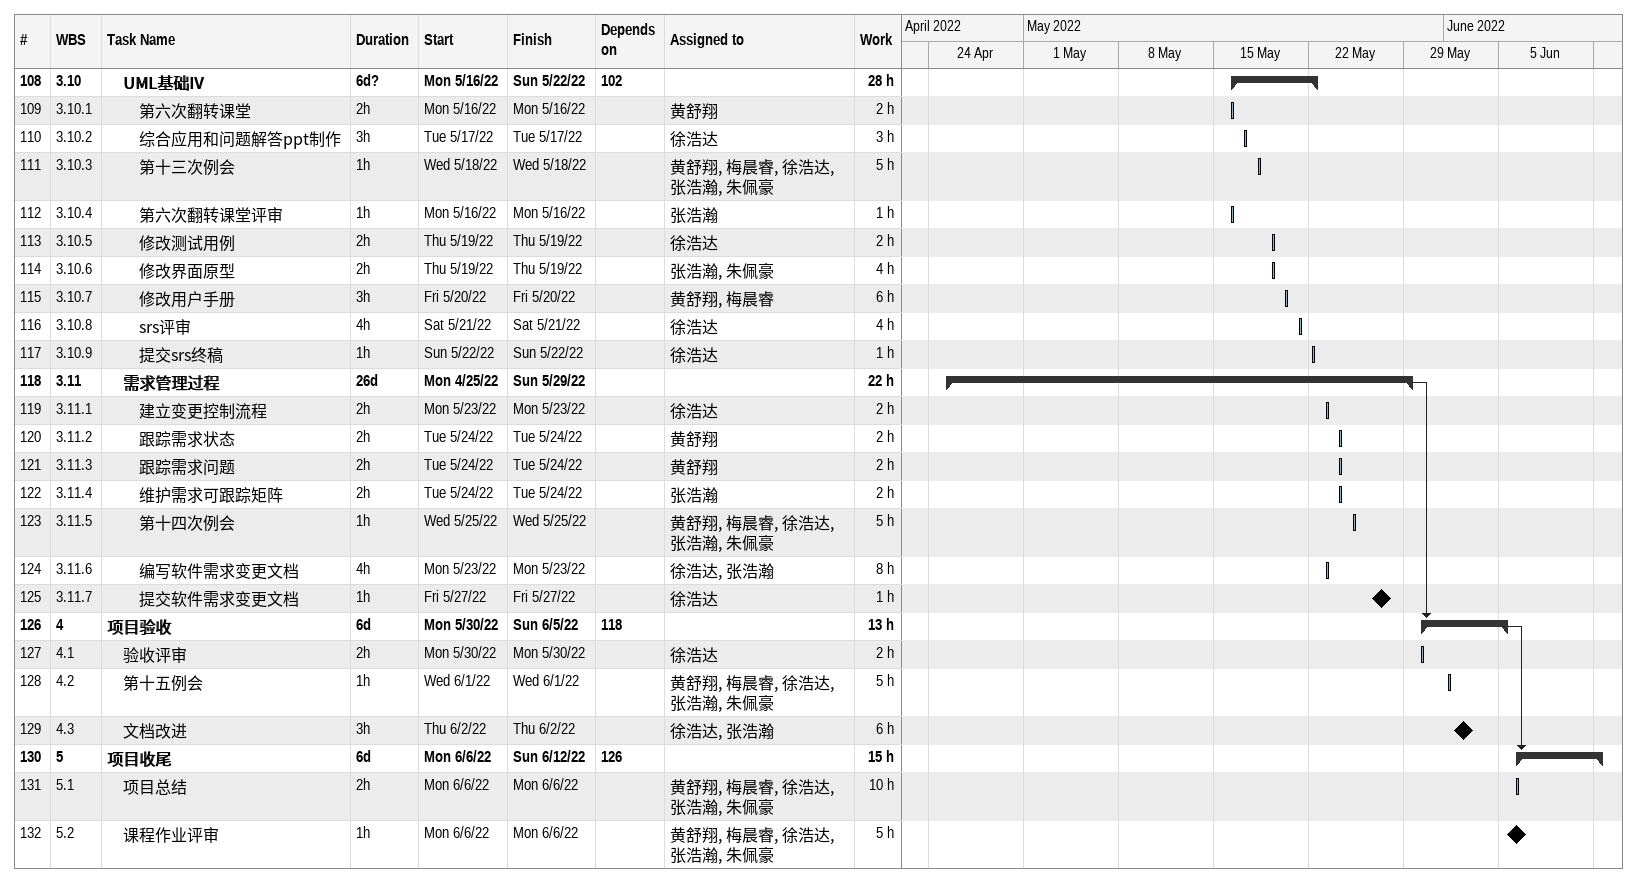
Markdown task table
| ID | WBS | Task | Duration | Start | Finish | Predecessors | Resources | Work (h) |
|---|---|---|---|---|---|---|---|---|
| 108 | 3.10 | **UML基础IV** | 6d? | 2022-05-16 | 2022-05-22 | 102 |  | 28 |
| 109 | 3.10.1 | 第六次翻转课堂 | 2h | 2022-05-16 | 2022-05-16 |  | 黄舒翔 | 2 |
| 110 | 3.10.2 | 综合应用和问题解答ppt制作 | 3h | 2022-05-17 | 2022-05-17 |  | 徐浩达 | 3 |
| 111 | 3.10.3 | 第十三次例会 | 1h | 2022-05-18 | 2022-05-18 |  | 黄舒翔, 梅晨睿, 徐浩达, 张浩瀚, 朱佩豪 | 5 |
| 112 | 3.10.4 | 第六次翻转课堂评审 | 1h | 2022-05-16 | 2022-05-16 |  | 张浩瀚 | 1 |
| 113 | 3.10.5 | 修改测试用例 | 2h | 2022-05-19 | 2022-05-19 |  | 徐浩达 | 2 |
| 114 | 3.10.6 | 修改界面原型 | 2h | 2022-05-19 | 2022-05-19 |  | 张浩瀚, 朱佩豪 | 4 |
| 115 | 3.10.7 | 修改用户手册 | 3h | 2022-05-20 | 2022-05-20 |  | 黄舒翔, 梅晨睿 | 6 |
| 116 | 3.10.8 | srs评审 | 4h | 2022-05-21 | 2022-05-21 |  | 徐浩达 | 4 |
| 117 | 3.10.9 | 提交srs终稿 | 1h | 2022-05-22 | 2022-05-22 |  | 徐浩达 | 1 |
| 118 | 3.11 | **需求管理过程** | 26d | 2022-04-25 | 2022-05-29 |  |  | 22 |
| 119 | 3.11.1 | 建立变更控制流程 | 2h | 2022-05-23 | 2022-05-23 |  | 徐浩达 | 2 |
| 120 | 3.11.2 | 跟踪需求状态 | 2h | 2022-05-24 | 2022-05-24 |  | 黄舒翔 | 2 |
| 121 | 3.11.3 | 跟踪需求问题 | 2h | 2022-05-24 | 2022-05-24 |  | 黄舒翔 | 2 |
| 122 | 3.11.4 | 维护需求可跟踪矩阵 | 2h | 2022-05-24 | 2022-05-24 |  | 张浩瀚 | 2 |
| 123 | 3.11.5 | 第十四次例会 | 1h | 2022-05-25 | 2022-05-25 |  | 黄舒翔, 梅晨睿, 徐浩达, 张浩瀚, 朱佩豪 | 5 |
| 124 | 3.11.6 | 编写软件需求变更文档 | 4h | 2022-05-23 | 2022-05-23 |  | 徐浩达, 张浩瀚 | 8 |
| 125 | 3.11.7 | 提交软件需求变更文档 | 1h | 2022-05-27 | 2022-05-27 |  | 徐浩达 | 1 |
| 126 | 4 | **项目验收** | 6d | 2022-05-30 | 2022-06-05 | 118 |  | 13 |
| 127 | 4.1 | 验收评审 | 2h | 2022-05-30 | 2022-05-30 |  | 徐浩达 | 2 |
| 128 | 4.2 | 第十五例会 | 1h | 2022-06-01 | 2022-06-01 |  | 黄舒翔, 梅晨睿, 徐浩达, 张浩瀚, 朱佩豪 | 5 |
| 129 | 4.3 | 文档改进 | 3h | 2022-06-02 | 2022-06-02 |  | 徐浩达, 张浩瀚 | 6 |
| 130 | 5 | **项目收尾** | 6d | 2022-06-06 | 2022-06-12 | 126 |  | 15 |
| 131 | 5.1 | 项目总结 | 2h | 2022-06-06 | 2022-06-06 |  | 黄舒翔, 梅晨睿, 徐浩达, 张浩瀚, 朱佩豪 | 10 |
| 132 | 5.2 | 课程作业评审 | 1h | 2022-06-06 | 2022-06-06 |  | 黄舒翔, 梅晨睿, 徐浩达, 张浩瀚, 朱佩豪 | 5 |
